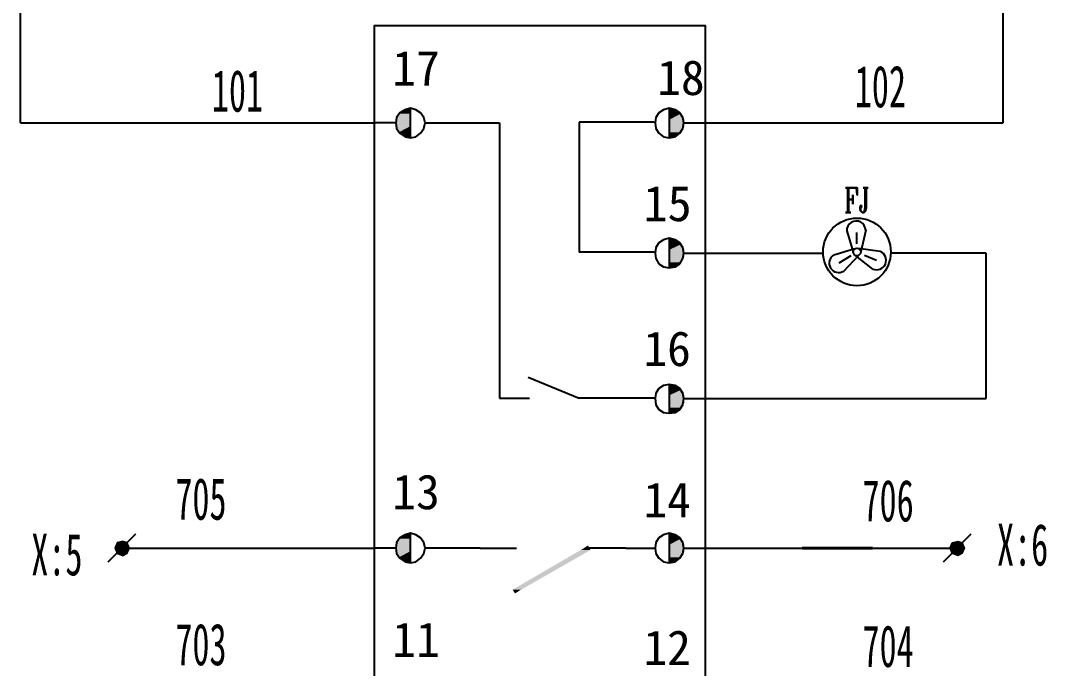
# Model space of a CAD drawing. Extents: x 60615 to 1667718, y -531815 to 663330.
# Drawn here: x 937823.1 to 937902.6, y 345397.8 to 345448 of the extents above; entities that cross this region are included whole.
import ezdxf
from ezdxf.enums import TextEntityAlignment as Align

# ---------------------------------------------------------------- set-up
doc = ezdxf.new("R2010")
doc.units = 0
doc.header["$MEASUREMENT"] = 0
doc.linetypes.add('EBLTYPE4', pattern=[45, 30, -3, 3, -3, 3, -3])
doc.layers.get('0').update_dxf_attribs({"linetype": 'CONTINUOUS'})
for name, color, linetype in [('CIRCUITLINE', 7, 'CONTINUOUS'), ('tool_txt', 3, 'CONTINUOUS'), ('图层 1', 7, 'CONTINUOUS')]:
    doc.layers.add(name, color=color, linetype=linetype)
doc.layers.add('Object', color=7, linetype='CONTINUOUS', lineweight=30)
doc.layers.add('细实线', color=7, linetype='CONTINUOUS', lineweight=25)
doc.styles.add('CCFS', font='COMPLEX.SHX', dxfattribs={"width": 0.7, "bigfont": 'CCFSHZ.SHX'})
doc.styles.add('SHT', font='')
doc.styles.get("Standard").update_dxf_attribs({"font": '', "height": 30})
doc.styles.add('仿宋体', font='simfang_0.ttf', dxfattribs={"width": 0.8})
doc.styles.get('SHT').set_extended_font_data('SimSun')
doc.styles.get('Standard').set_extended_font_data('NSimSun')

# ---------------------------------------------------------------- blocks, each defined once
blk = doc.blocks.new('*U1336')
at = {"layer": '图层 1', "color": 7}
for points in [[(111.36, 208.56), (110.76, 209.64), (111.36, 210.36)], [(112.32, 208.56), (111.36, 210.36), (112.32, 210.84)], [(110.76, 208.56), (110.52, 208.56), (110.76, 209.64)]]:
    blk.add_solid(points, dxfattribs=at)
at = {"layer": '图层 1', "color": 7, "extrusion": (0, 0, -1)}
for points in [[(-111.36, 208.56), (-111.36, 210.36), (-112.32, 208.56)], [(-112.32, 208.56), (-112.32, 210.84), (-113.28, 208.56)], [(-113.28, 208.56), (-112.32, 210.84), (-113.28, 210.84)], [(-113.28, 208.56), (-113.28, 210.84), (-114.24, 208.56)], [(-114.24, 208.56), (-113.28, 210.84), (-114.24, 210.36)], [(-114.24, 208.56), (-114.24, 210.36), (-114.84, 208.56)], [(-114.84, 208.56), (-114.24, 210.36), (-114.84, 209.64)], [(-110.76, 208.56), (-110.76, 209.64), (-111.36, 208.56)], [(-114.84, 208.56), (-114.84, 209.64), (-115.08, 208.56)]]:
    blk.add_solid(points, dxfattribs=at)
blk = doc.blocks.new('*U1337')
at = {"layer": '图层 1', "color": 7, "extrusion": (0, 0, -1)}
for points in [[(-110.76, 167.52), (-110.52, 168.48), (-110.76, 168.48)], [(-111.36, 166.68), (-110.76, 168.48), (-111.36, 168.48)], [(-112.32, 166.2), (-111.36, 168.48), (-112.32, 168.48)], [(-112.32, 166.2), (-112.32, 168.48), (-113.28, 166.2)], [(-113.28, 166.2), (-112.32, 168.48), (-113.28, 168.48)], [(-113.28, 166.2), (-113.28, 168.48), (-114.24, 166.68)], [(-114.24, 166.68), (-113.28, 168.48), (-114.24, 168.48)], [(-114.24, 166.68), (-114.24, 168.48), (-114.84, 167.52)], [(-114.84, 167.52), (-114.24, 168.48), (-114.84, 168.48)], [(-114.84, 167.52), (-114.84, 168.48), (-115.08, 168.48)]]:
    blk.add_solid(points, dxfattribs=at)
at = {"layer": '图层 1', "color": 7}
for points in [[(110.76, 167.52), (110.76, 168.48), (111.36, 166.68)], [(111.36, 166.68), (111.36, 168.48), (112.32, 166.2)]]:
    blk.add_solid(points, dxfattribs=at)
blk = doc.blocks.new('*U1344')
at = {"layer": '图层 1', "color": 7}
for points in [[(221.88, 208.56), (221.28, 209.64), (221.88, 210.36)], [(222.84, 208.56), (221.88, 210.36), (222.84, 210.84)], [(221.28, 208.56), (221.04, 208.56), (221.28, 209.64)]]:
    blk.add_solid(points, dxfattribs=at)
at = {"layer": '图层 1', "color": 7, "extrusion": (0, 0, -1)}
for points in [[(-221.88, 208.56), (-221.88, 210.36), (-222.84, 208.56)], [(-222.84, 208.56), (-222.84, 210.84), (-223.8, 208.56)], [(-223.8, 208.56), (-222.84, 210.84), (-223.8, 210.84)], [(-223.8, 208.56), (-223.8, 210.84), (-224.76, 208.56)], [(-224.76, 208.56), (-223.8, 210.84), (-224.76, 210.36)], [(-224.76, 208.56), (-224.76, 210.36), (-225.36, 208.56)], [(-225.36, 208.56), (-224.76, 210.36), (-225.36, 209.64)], [(-221.28, 208.56), (-221.28, 209.64), (-221.88, 208.56)], [(-225.36, 208.56), (-225.36, 209.64), (-225.6, 208.56)]]:
    blk.add_solid(points, dxfattribs=at)
blk = doc.blocks.new('*U1345')
at = {"layer": '图层 1', "color": 7, "extrusion": (0, 0, -1)}
for points in [[(-221.28, 167.52), (-221.04, 168.48), (-221.28, 168.48)], [(-221.88, 166.68), (-221.28, 168.48), (-221.88, 168.48)], [(-222.84, 166.2), (-221.88, 168.48), (-222.84, 168.48)], [(-222.84, 166.2), (-222.84, 168.48), (-223.8, 166.2)], [(-223.8, 166.2), (-222.84, 168.48), (-223.8, 168.48)], [(-223.8, 166.2), (-223.8, 168.48), (-224.76, 166.68)], [(-224.76, 166.68), (-223.8, 168.48), (-224.76, 168.48)], [(-224.76, 166.68), (-224.76, 168.48), (-225.36, 167.52)], [(-225.36, 167.52), (-224.76, 168.48), (-225.36, 168.48)], [(-225.36, 167.52), (-225.36, 168.48), (-225.6, 168.48)]]:
    blk.add_solid(points, dxfattribs=at)
at = {"layer": '图层 1', "color": 7}
for points in [[(221.28, 167.52), (221.28, 168.48), (221.88, 166.68)], [(221.88, 166.68), (221.88, 168.48), (222.84, 166.2)]]:
    blk.add_solid(points, dxfattribs=at)
blk = doc.blocks.new('*U1346')
at = {"layer": '图层 1', "color": 7}
for points in [[(131.64, 208.56), (130.92, 209.64), (131.64, 210.36)], [(132.48, 208.56), (131.64, 210.36), (132.48, 210.84)], [(130.92, 208.56), (130.68, 208.56), (130.92, 209.64)]]:
    blk.add_solid(points, dxfattribs=at)
at = {"layer": '图层 1', "color": 7, "extrusion": (0, 0, -1)}
for points in [[(-131.64, 208.56), (-131.64, 210.36), (-132.48, 208.56)], [(-132.48, 208.56), (-132.48, 210.84), (-133.44, 208.56)], [(-133.44, 208.56), (-132.48, 210.84), (-133.44, 210.84)], [(-133.44, 208.56), (-133.44, 210.84), (-134.4, 208.56)], [(-134.4, 208.56), (-133.44, 210.84), (-134.4, 210.36)], [(-134.4, 208.56), (-134.4, 210.36), (-135, 208.56)], [(-135, 208.56), (-134.4, 210.36), (-135, 209.64)], [(-130.92, 208.56), (-130.92, 209.64), (-131.64, 208.56)], [(-135, 208.56), (-135, 209.64), (-135.24, 208.56)]]:
    blk.add_solid(points, dxfattribs=at)
blk = doc.blocks.new('*U1347')
at = {"layer": '图层 1', "color": 7}
for points in [[(154.2, 208.56), (153.6, 209.64), (154.2, 210.36)], [(155.04, 208.56), (154.2, 210.36), (155.04, 210.84)], [(153.6, 208.56), (153.36, 208.56), (153.6, 209.64)]]:
    blk.add_solid(points, dxfattribs=at)
at = {"layer": '图层 1', "color": 7, "extrusion": (0, 0, -1)}
for points in [[(-154.2, 208.56), (-154.2, 210.36), (-155.04, 208.56)], [(-155.04, 208.56), (-155.04, 210.84), (-156.12, 208.56)], [(-156.12, 208.56), (-155.04, 210.84), (-156.12, 210.84)], [(-156.12, 208.56), (-156.12, 210.84), (-156.96, 208.56)], [(-156.96, 208.56), (-156.12, 210.84), (-156.96, 210.36)], [(-156.96, 208.56), (-156.96, 210.36), (-157.56, 208.56)], [(-157.56, 208.56), (-156.96, 210.36), (-157.56, 209.64)], [(-153.6, 208.56), (-153.6, 209.64), (-154.2, 208.56)], [(-157.56, 208.56), (-157.56, 209.64), (-157.8, 208.56)]]:
    blk.add_solid(points, dxfattribs=at)
blk = doc.blocks.new('*U1353')
at = {"layer": '图层 1', "color": 7}
for points in [[(223.68, 194.98), (222.96, 196.08), (223.68, 196.44)], [(223.68, 194.98), (223.68, 196.44), (230.4, 184.68)]]:
    blk.add_solid(points, dxfattribs=at)
blk = doc.blocks.new('*U1354')
at = {"layer": '图层 1', "color": 7, "extrusion": (0, 0, -1)}
for points in [[(-229.8, 184.32), (-222.96, 196.08), (-229.8, 185.6)], [(-229.8, 184.32), (-229.8, 185.6), (-230.4, 184.68)]]:
    blk.add_solid(points, dxfattribs=at)
blk = doc.blocks.new('*U1379')
at = {"layer": '图层 1', "color": 7, "extrusion": (0, 0, -1)}
blk.add_solid([(-223.32, 253.32), (-223.32, 254.4), (-224.16, 254.04)], dxfattribs=at)
blk = doc.blocks.new('*U1380')
at = {"layer": '图层 1', "color": 7}
blk.add_solid([(224.16, 253.32), (223.32, 253.32), (224.16, 254.04)], dxfattribs=at)
at = {"layer": '图层 1', "color": 7, "extrusion": (0, 0, -1)}
blk.add_solid([(-224.16, 253.32), (-224.16, 254.04), (-224.52, 253.32)], dxfattribs=at)
blk = doc.blocks.new('*U1381')
at = {"layer": '图层 1', "color": 7}
blk.add_solid([(224.16, 252.48), (223.32, 253.32), (224.16, 253.32)], dxfattribs=at)
at = {"layer": '图层 1', "color": 7, "extrusion": (0, 0, -1)}
blk.add_solid([(-224.16, 252.48), (-224.16, 253.32), (-224.52, 253.32)], dxfattribs=at)
blk = doc.blocks.new('*U1382')
at = {"layer": '图层 1', "color": 7, "extrusion": (0, 0, -1)}
blk.add_solid([(-223.32, 252.12), (-223.32, 253.32), (-224.16, 252.48)], dxfattribs=at)
blk = doc.blocks.new('*U1383')
at = {"layer": '图层 1', "color": 7}
blk.add_solid([(223.32, 252.12), (222.48, 252.48), (223.32, 253.32)], dxfattribs=at)
blk = doc.blocks.new('*U1384')
at = {"layer": '图层 1', "color": 7, "extrusion": (0, 0, -1)}
for points in [[(-222.48, 252.48), (-222.24, 253.32), (-222.48, 253.32)], [(-222.48, 252.48), (-222.48, 253.32), (-223.32, 253.32)]]:
    blk.add_solid(points, dxfattribs=at)
blk = doc.blocks.new('*U1385')
at = {"layer": '图层 1', "color": 7}
for points in [[(222.48, 253.32), (222.24, 253.32), (222.48, 254.04)], [(222.48, 253.32), (222.48, 254.04), (223.32, 253.32)]]:
    blk.add_solid(points, dxfattribs=at)
blk = doc.blocks.new('*U1386')
at = {"layer": '图层 1', "color": 7}
blk.add_solid([(223.32, 253.32), (222.48, 254.04), (223.32, 254.4)], dxfattribs=at)
blk = doc.blocks.new('*U1403')
at = {"layer": '图层 1', "color": 7, "extrusion": (0, 0, -1)}
blk.add_solid([(-223.32, 122.64), (-223.32, 123.84), (-224.16, 123)], dxfattribs=at)
blk = doc.blocks.new('*U1404')
at = {"layer": '图层 1', "color": 7}
blk.add_solid([(224.16, 123), (223.32, 123.84), (224.16, 123.84)], dxfattribs=at)
at = {"layer": '图层 1', "color": 7, "extrusion": (0, 0, -1)}
blk.add_solid([(-224.16, 123), (-224.16, 123.84), (-224.52, 123.84)], dxfattribs=at)
blk = doc.blocks.new('*U1405')
at = {"layer": '图层 1', "color": 7}
blk.add_solid([(224.16, 123.84), (223.32, 123.84), (224.16, 124.56)], dxfattribs=at)
at = {"layer": '图层 1', "color": 7, "extrusion": (0, 0, -1)}
blk.add_solid([(-224.16, 123.84), (-224.16, 124.56), (-224.52, 123.84)], dxfattribs=at)
blk = doc.blocks.new('*U1406')
at = {"layer": '图层 1', "color": 7, "extrusion": (0, 0, -1)}
blk.add_solid([(-223.32, 123.84), (-223.32, 124.92), (-224.16, 124.56)], dxfattribs=at)
blk = doc.blocks.new('*U1407')
at = {"layer": '图层 1', "color": 7}
blk.add_solid([(223.32, 123.84), (222.48, 124.56), (223.32, 124.92)], dxfattribs=at)
blk = doc.blocks.new('*U1408')
at = {"layer": '图层 1', "color": 7}
for points in [[(222.48, 123.84), (222.24, 123.84), (222.48, 124.56)], [(222.48, 123.84), (222.48, 124.56), (223.32, 123.84)]]:
    blk.add_solid(points, dxfattribs=at)
blk = doc.blocks.new('*U1409')
at = {"layer": '图层 1', "color": 7, "extrusion": (0, 0, -1)}
for points in [[(-222.48, 123), (-222.24, 123.84), (-222.48, 123.84)], [(-222.48, 123), (-222.48, 123.84), (-223.32, 123.84)]]:
    blk.add_solid(points, dxfattribs=at)
blk = doc.blocks.new('*U1410')
at = {"layer": '图层 1', "color": 7}
blk.add_solid([(223.32, 122.64), (222.48, 123), (223.32, 123.84)], dxfattribs=at)

msp = doc.modelspace()

# ---------------------------------------------------------------- linework, layer by layer
at = {"color": 0, "ltscale": 80}
for p, q in [((937854.43291, 345440.06489), (937860.19399, 345440.06489)), ((937866.37274, 345440.12516), (937866.37274, 345430.04508)), ((937829.84713, 345406.05263), (937832.00317, 345408.20867)), ((937894.61584, 345406.05263), (937896.77188, 345408.20867))]:
    msp.add_line(p, q, dxfattribs=at)
at = {"linetype": 'EBLTYPE4', "lineweight": -3}
for p, q in [((937860.19399, 345440.06489), (937860.19399, 345418.73502)), ((937860.19399, 345418.73502), (937862.51567, 345418.73502))]:
    msp.add_line(p, q, dxfattribs=at)
at = {"color": 4}
for p, q in [((937887.10899, 345431.70225), (937887.60508, 345430.06204)), ((937887.90302, 345430.69189), (937887.90302, 345431.57063)), ((937888.58481, 345431.75228), (937888.20095, 345430.08224)), ((937886.10499, 345429.83802), (937887.74749, 345430.32646)), ((937889.71598, 345430.10173), (937888.01994, 345430.34636)), ((937887.41999, 345429.77675), (937886.49019, 345429.20813)), ((937886.87539, 345428.57825), (937888.05854, 345429.81783)), ((937889.13678, 345428.7434), (937887.78609, 345429.79793)), ((937888.48681, 345429.81315), (937889.42638, 345429.42257))]:
    msp.add_line(p, q, dxfattribs=at)
for radius in [2.625, 0.2981]:
    msp.add_circle((937887.90302, 345430.07214), radius, dxfattribs=at)
for centre, start, end in [((937887.8469, 345431.72727), 1.9417673, 181.9417673), ((937889.42638, 345429.42257), 246.9061365, 66.9061365), ((937886.49019, 345429.20813), 121.4477856, 301.4477856)]:
    msp.add_arc(centre, 0.73833, start, end, dxfattribs=at)
at = {"layer": 'Object', "color": 7, "linetype": 'EBLTYPE4', "lineweight": -3}
msp.add_line((937862.41896, 345420.35833), (937866.37274, 345418.73502), dxfattribs=at)
at = {"layer": '图层 1', "color": 7, "lineweight": 25}
for points in [[(937823.05303, 345440.06489), (937823.05303, 345456.49735)], [(937899.25322, 345440.06489), (937899.25322, 345456.49735)], [(937850.47295, 345343.78506), (937876.15313, 345343.78506), (937876.15313, 345447.6036), (937850.47295, 345447.6036), (937850.47295, 345343.78506)], [(937854.43291, 345440.06489), (937854.31279, 345440.48482), (937854.07305, 345440.84468), (937853.71318, 345441.08491), (937853.29326, 345441.20479), (937852.87285, 345441.08491), (937852.45293, 345440.84468), (937852.21318, 345440.48482), (937852.15313, 345440.06489), (937852.21318, 345439.64473), (937852.45293, 345439.28486), (937852.87285, 345438.98482), (937853.29326, 345438.92476), (937853.71318, 345438.98482), (937854.07305, 345439.28486), (937854.31279, 345439.64473), (937854.43291, 345440.06489)], [(937853.29326, 345438.92476), (937853.29326, 345441.20479)], [(937874.47295, 345440.06489), (937874.41289, 345440.48482), (937874.17315, 345440.84468), (937873.81279, 345441.08491), (937873.33281, 345441.20479), (937872.91289, 345441.08491), (937872.55303, 345440.84468), (937872.31279, 345440.48482), (937872.25322, 345440.06489), (937872.31279, 345439.64473), (937872.55303, 345439.28486), (937872.91289, 345438.98482), (937873.33281, 345438.92476), (937873.81279, 345438.98482), (937874.17315, 345439.28486), (937874.41289, 345439.64473), (937874.47295, 345440.06489)], [(937873.33281, 345441.20479), (937873.33281, 345438.92476)], [(937823.05303, 345440.06489), (937850.47295, 345440.06489)], [(937852.15313, 345440.06489), (937850.47295, 345440.06489)], [(937872.19352, 345440.12516), (937866.37274, 345440.12516)], [(937874.47295, 345440.06489), (937876.15313, 345440.06489)], [(937876.15313, 345440.06489), (937899.25322, 345440.06489)], [(937874.47295, 345429.98482), (937874.41289, 345430.40474), (937874.17315, 345430.76485), (937873.81279, 345431.00484), (937873.33281, 345431.12471), (937872.91289, 345431.00484), (937872.55303, 345430.76485), (937872.31279, 345430.40474), (937872.25322, 345429.98482), (937872.31279, 345429.56489), (937872.55303, 345429.14473), (937872.91289, 345428.90474), (937873.33281, 345428.84468), (937873.81279, 345428.90474), (937874.17315, 345429.14473), (937874.41289, 345429.56489), (937874.47295, 345429.98482)], [(937873.33281, 345431.12471), (937873.33281, 345428.84468)], [(937872.19352, 345430.04508), (937866.37274, 345430.04508)], [(937874.47295, 345429.98482), (937876.15313, 345429.98482)], [(937876.15313, 345429.98482), (937885.27947, 345429.98482)], [(937897.93291, 345429.98482), (937890.52656, 345429.98482)], [(937897.93291, 345418.70479), (937897.93291, 345429.98482)], [(937874.47295, 345418.70479), (937874.41289, 345419.12471), (937874.17315, 345419.48482), (937873.81279, 345419.72481), (937873.33281, 345419.78486), (937872.91289, 345419.72481), (937872.55303, 345419.48482), (937872.31279, 345419.12471), (937872.25322, 345418.70479), (937872.31279, 345418.22481), (937872.55303, 345417.8647), (937872.91289, 345417.62471), (937873.33281, 345417.56489), (937873.81279, 345417.62471), (937874.17315, 345417.8647), (937874.41289, 345418.22481), (937874.47295, 345418.70479)], [(937873.33281, 345419.78486), (937873.33281, 345417.56489)], [(937872.19352, 345418.73502), (937866.37274, 345418.73502)], [(937874.47295, 345418.70479), (937876.15313, 345418.70479)], [(937876.15313, 345418.70479), (937897.93291, 345418.70479)], [(937854.43291, 345407.11673), (937854.31279, 345407.53665), (937854.07305, 345407.89676), (937853.71318, 345408.13675), (937853.29326, 345408.25662), (937852.87285, 345408.13675), (937852.45293, 345407.89676), (937852.21318, 345407.53665), (937852.15313, 345407.11673), (937852.21318, 345406.69656), (937852.45293, 345406.3367), (937852.87285, 345406.03665), (937853.29326, 345405.97659), (937853.71318, 345406.03665), (937854.07305, 345406.3367), (937854.31279, 345406.69656), (937854.43291, 345407.11673)], [(937853.29326, 345405.97659), (937853.29326, 345408.25662)], [(937874.47295, 345407.11673), (937874.41289, 345407.53665), (937874.17315, 345407.89676), (937873.81279, 345408.13675), (937873.33281, 345408.25662), (937872.91289, 345408.13675), (937872.55303, 345407.89676), (937872.31279, 345407.53665), (937872.25322, 345407.11673), (937872.31279, 345406.69656), (937872.55303, 345406.3367), (937872.91289, 345406.03665), (937873.33281, 345405.97659), (937873.81279, 345406.03665), (937874.17315, 345406.3367), (937874.41289, 345406.69656), (937874.47295, 345407.11673)], [(937873.33281, 345408.25662), (937873.33281, 345405.97659)], [(937831.45293, 345407.11673), (937850.47295, 345407.11673)], [(937852.15313, 345407.11673), (937850.47295, 345407.11673)], [(937858.69317, 345407.11673), (937854.43291, 345407.11673)], [(937858.69317, 345407.11673), (937861.51299, 345407.11673)], [(937869.97295, 345407.11673), (937867.15313, 345407.11673)], [(937869.97295, 345407.11673), (937872.25322, 345407.11673)], [(937874.47295, 345407.11673), (937876.15313, 345407.11673)], [(937876.15313, 345407.11673), (937883.65313, 345407.11673)], [(937889.11309, 345407.11673), (937895.2332, 345407.11673)]]:
    msp.add_lwpolyline(points, dxfattribs=at)
at = {"layer": '图层 1', "lineweight": 0}
for points in [[(937853.29326, 345441.20479), (937852.81279, 345441.08491), (937852.39287, 345440.78486), (937852.15313, 345440.30488), (937852.15313, 345439.8249), (937852.39287, 345439.34468), (937852.81279, 345439.04487), (937853.29326, 345438.92476), (937853.29326, 345441.20479)], [(937873.33281, 345438.92476), (937873.87285, 345439.04487), (937874.2332, 345439.34468), (937874.47295, 345439.8249), (937874.47295, 345440.30488), (937874.2332, 345440.78486), (937873.87285, 345441.08491), (937873.33281, 345441.20479), (937873.33281, 345438.92476)], [(937873.33281, 345428.84468), (937873.87285, 345428.9648), (937874.2332, 345429.26485), (937874.47295, 345429.74483), (937874.47295, 345430.22481), (937874.2332, 345430.64473), (937873.87285, 345431.00484), (937873.33281, 345431.12471), (937873.33281, 345428.84468)], [(937873.33281, 345417.56489), (937873.87285, 345417.68477), (937874.2332, 345417.98482), (937874.47295, 345418.40474), (937874.47295, 345418.94478), (937874.2332, 345419.3647), (937873.87285, 345419.66475), (937873.33281, 345419.78486), (937873.33281, 345417.56489)], [(937853.29326, 345408.25662), (937852.81279, 345408.13675), (937852.39287, 345407.8367), (937852.15313, 345407.35672), (937852.15313, 345406.87674), (937852.39287, 345406.39676), (937852.81279, 345406.09671), (937853.29326, 345405.97659), (937853.29326, 345408.25662)], [(937873.33281, 345405.97659), (937873.87285, 345406.09671), (937874.2332, 345406.39676), (937874.47295, 345406.87674), (937874.47295, 345407.35672), (937874.2332, 345407.8367), (937873.87285, 345408.13675), (937873.33281, 345408.25662), (937873.33281, 345405.97659)], [(937830.55303, 345407.53665), (937830.37285, 345407.11673), (937830.97295, 345407.11673), (937830.55303, 345407.53665)], [(937830.37285, 345407.11673), (937830.55303, 345406.69656), (937830.97295, 345407.11673), (937830.37285, 345407.11673)], [(937830.97295, 345407.65652), (937830.55303, 345407.53665), (937830.97295, 345407.11673), (937830.97295, 345407.65652)], [(937830.55303, 345406.69656), (937830.97295, 345406.51663), (937830.97295, 345407.11673), (937830.55303, 345406.69656)], [(937831.33281, 345407.53665), (937830.97295, 345407.65652), (937830.97295, 345407.11673), (937831.33281, 345407.53665)], [(937831.51299, 345407.11673), (937831.33281, 345407.53665), (937830.97295, 345407.11673), (937831.51299, 345407.11673)], [(937830.97295, 345406.51663), (937831.33281, 345406.69656), (937830.97295, 345407.11673), (937830.97295, 345406.51663)], [(937831.33281, 345406.69656), (937831.51299, 345407.11673), (937830.97295, 345407.11673), (937831.33281, 345406.69656)], [(937895.11309, 345407.11673), (937895.29326, 345407.53665), (937895.71318, 345407.11673), (937895.11309, 345407.11673)], [(937895.29326, 345406.69656), (937895.11309, 345407.11673), (937895.71318, 345407.11673), (937895.29326, 345406.69656)], [(937895.29326, 345407.53665), (937895.71318, 345407.65652), (937895.71318, 345407.11673), (937895.29326, 345407.53665)], [(937895.71318, 345406.51663), (937895.29326, 345406.69656), (937895.71318, 345407.11673), (937895.71318, 345406.51663)], [(937895.71318, 345407.65652), (937896.07305, 345407.53665), (937895.71318, 345407.11673), (937895.71318, 345407.65652)], [(937896.07305, 345407.53665), (937896.25322, 345407.11673), (937895.71318, 345407.11673), (937896.07305, 345407.53665)], [(937896.25322, 345407.11673), (937896.07305, 345406.69656), (937895.71318, 345407.11673), (937896.25322, 345407.11673)], [(937896.07305, 345406.69656), (937895.71318, 345406.51663), (937895.71318, 345407.11673), (937896.07305, 345406.69656)]]:
    msp.add_lwpolyline(points, dxfattribs=at)
at = {"layer": '图层 1', "color": 7, "lineweight": 40}
for points in [[(937887.61309, 345407.11673), (937883.65313, 345407.11673)], [(937889.11309, 345407.11673), (937887.61309, 345407.11673)]]:
    msp.add_lwpolyline(points, dxfattribs=at)
at = {"layer": '细实线', "linetype": 'EBLTYPE4', "lineweight": -3}
msp.add_line((937860.49387, 345418.73502), (937860.78805, 345418.73502), dxfattribs=at)

# ---------------------------------------------------------------- block references
at = {"layer": '图层 1', "color": 7, "xscale": 0.5, "yscale": 0.5, "zscale": 0.5, "rotation": 270}
for name, p in [('*U1337', (937769.05303, 345496.4648)), ('*U1336', (937769.05303, 345496.4648)), ('*U1346', (937769.05303, 345496.4648)), ('*U1347', (937769.05303, 345496.4648)), ('*U1345', (937769.05303, 345518.77664)), ('*U1344', (937769.05303, 345518.77664)), ('*U1410', (937769.05303, 345518.77664)), ('*U1403', (937769.05303, 345518.77664)), ('*U1409', (937769.05303, 345518.77664)), ('*U1404', (937769.05303, 345518.77664)), ('*U1408', (937769.05303, 345518.77664)), ('*U1407', (937769.05303, 345518.77664)), ('*U1405', (937769.05303, 345518.77664)), ('*U1406', (937769.05303, 345518.77664)), ('*U1354', (937769.05303, 345518.79345)), ('*U1353', (937769.01465, 345518.79345)), ('*U1383', (937769.05303, 345518.77664)), ('*U1382', (937769.05303, 345518.77664)), ('*U1384', (937769.05303, 345518.77664)), ('*U1381', (937769.05303, 345518.77664)), ('*U1385', (937769.05303, 345518.77664)), ('*U1386', (937769.05303, 345518.77664)), ('*U1379', (937769.05303, 345518.77664)), ('*U1380', (937769.05303, 345518.77664))]:
    msp.add_blockref(name, p, dxfattribs=at)

# ---------------------------------------------------------------- texts
at = {"layer": 'CIRCUITLINE', "lineweight": -3, "style": 'CCFS', "width": 0.7}
msp.add_text('FJ', height=1.89, dxfattribs=at).set_placement((937887.90142, 345433.13529), align=Align.CENTER)
at = {"layer": 'tool_txt', "style": '仿宋体', "width": 0.6}
for s, p in [('102', (937887.73666, 345441.27572)), ('101', (937837.89007, 345440.93878)), ('705', (937835.05696, 345409.30758)), ('706', (937888.33641, 345409.17661)), ('X:6', (937898.76654, 345405.75579)), ('X:5', (937823.88744, 345404.99584)), ('703', (937835.05696, 345398.0278)), ('704', (937888.33641, 345397.89682))]:
    msp.add_text(s, height=3.24, dxfattribs=at).set_placement(p)
at = {"layer": '图层 1', "color": 7, "lineweight": 5, "char_height": 2.7, "attachment_point": 1, "style": 'SHT'}
for s, insert in [('17', (937851.88596, 345445.66686)), ('18', (937872.42332, 345444.93094)), ('16', (937871.34959, 345423.92264)), ('13', (937851.88596, 345412.82165)), ('14', (937871.34959, 345412.19754)), ('11', (937851.88596, 345401.36862)), ('12', (937871.34959, 345400.74452))]:
    msp.add_mtext_dynamic_manual_height_columns(s, width=153.066625, gutter_width=1, heights=[0], dxfattribs=dict(at, insert=insert))
at = {"layer": '图层 1', "color": 7, "lineweight": 5, "insert": (937871.34959, 345435.20266), "char_height": 2.75, "attachment_point": 1}
msp.add_mtext_dynamic_manual_height_columns('{\\fSimSun|b0|i0|c134|p34;15}', width=153.066625, gutter_width=1, heights=[0], dxfattribs=at)

doc.saveas('drawing.dxf')
